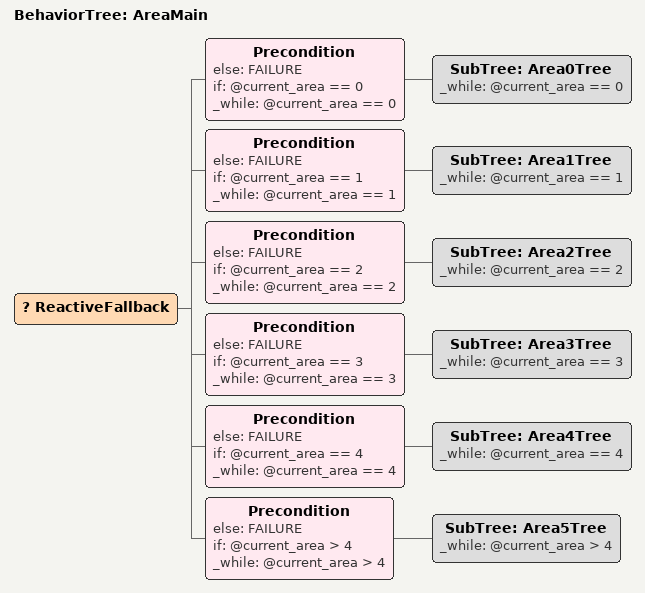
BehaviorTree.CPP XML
<?xml version="1.0" encoding="UTF-8"?>
<root BTCPP_format="4">
  <BehaviorTree ID="AreaMain">
    <ReactiveFallback>
      <Precondition else="FAILURE"
                    if="@current_area == 0 "
                    _while="@current_area == 0 ">
        <SubTree ID="Area0Tree"
                 _while="@current_area == 0 "/>
      </Precondition>
      <Precondition else="FAILURE"
                    if="@current_area == 1"
                    _while="@current_area == 1">
        <SubTree ID="Area1Tree"
                 _while="@current_area == 1"/>
      </Precondition>
      <Precondition else="FAILURE"
                    if="@current_area == 2"
                    _while="@current_area == 2">
        <SubTree ID="Area2Tree"
                 _while="@current_area == 2"/>
      </Precondition>
      <Precondition else="FAILURE"
                    if="@current_area == 3"
                    _while="@current_area == 3">
        <SubTree ID="Area3Tree"
                 _while="@current_area == 3"/>
      </Precondition>
      <Precondition else="FAILURE"
                    if="@current_area == 4"
                    _while="@current_area == 4">
        <SubTree ID="Area4Tree"
                 _while="@current_area == 4"/>
      </Precondition>
      <Precondition else="FAILURE"
                    if="@current_area &gt; 4"
                    _while="@current_area &gt; 4">
        <SubTree ID="Area5Tree"
                 _while="@current_area &gt; 4"/>
      </Precondition>
    </ReactiveFallback>
  </BehaviorTree>

</root>
